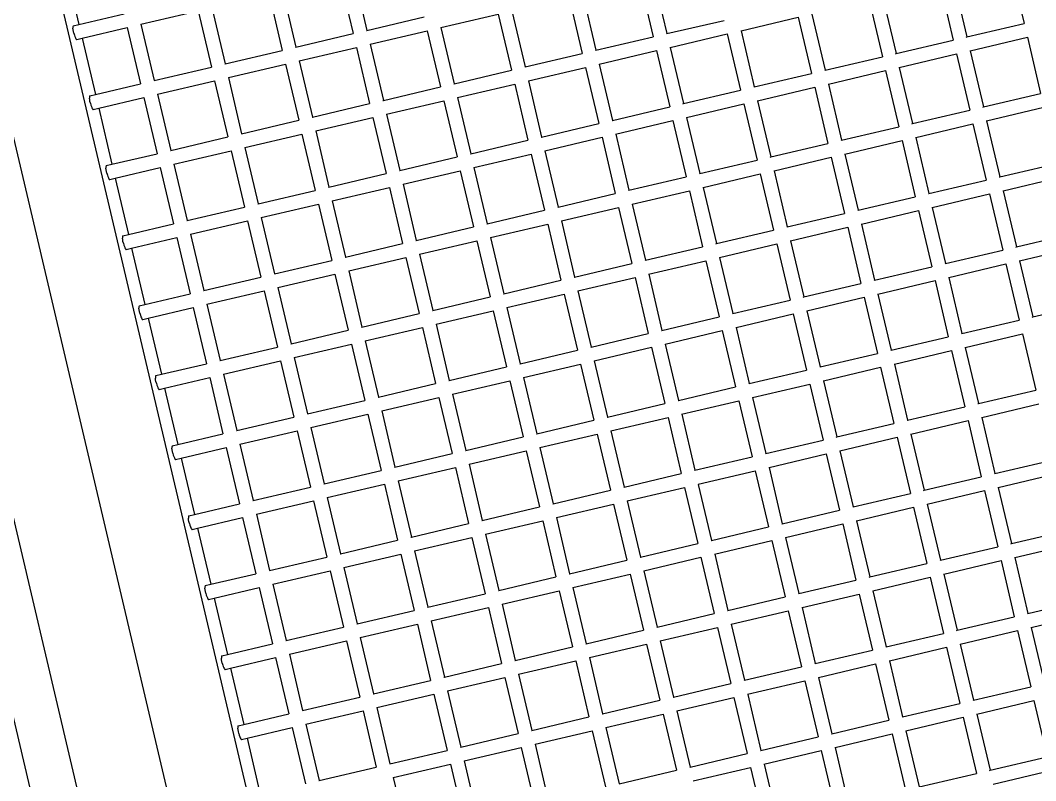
# Model space of a CAD drawing. Header units: inches. Extents: x -1841 to -80, y -100 to 1021.
# Drawn here: x -578.426 to -577.798, y 559.019 to 559.49 of the extents above; entities that cross this region are included whole.
import ezdxf

# ---------------------------------------------------------------- set-up
doc = ezdxf.new("R2010")
doc.units = ezdxf.units.IN
doc.header["$MEASUREMENT"] = 0
doc.layers.add('Edges', color=7, linetype='Continuous')

# ---------------------------------------------------------------- blocks, each defined once
blk = doc.blocks.new('infrared patio heater fr')
at = {"layer": 'Edges'}
for p, q in [((-16.634, 4.079), (-15.82, 4.079)), ((-15.82, 3.251), (-15.82, 4.079)), ((-15.621, 4.079), (-14.807, 4.079)), ((-15.62, 3.251), (-15.621, 4.079)), ((-14.807, 3.251), (-14.807, 4.079)), ((-14.606, 3.251), (-14.607, 4.079)), ((-13.794, 3.251), (-13.794, 4.079)), ((-13.593, 3.251), (-13.594, 4.079)), ((-12.78, 3.251), (-12.78, 4.079)), ((-12.58, 3.251), (-12.581, 4.079)), ((-11.767, 3.251), (-11.767, 4.079)), ((-16.633, 3.251), (-15.82, 3.251)), ((-15.82, 3.242), (-15.82, 3.251)), ((-15.621, 3.245), (-15.62, 3.251)), ((-15.62, 3.251), (-14.807, 3.251)), ((-14.807, 3.242), (-14.807, 3.251)), ((-14.607, 3.245), (-14.606, 3.251)), ((-14.606, 3.251), (-13.794, 3.251)), ((-13.794, 3.242), (-13.794, 3.251)), ((-13.594, 3.245), (-13.593, 3.251)), ((-13.593, 3.251), (-12.78, 3.251)), ((-12.78, 3.242), (-12.78, 3.251)), ((-12.581, 3.245), (-12.58, 3.251)), ((-12.58, 3.251), (-11.767, 3.251)), ((-11.767, 3.242), (-11.767, 3.251)), ((-16.634, 3.053), (-15.82, 3.053)), ((-15.82, 2.225), (-15.82, 3.053)), ((-15.621, 3.053), (-14.805, 3.053)), ((-15.62, 2.225), (-15.621, 3.053)), ((-14.807, 2.225), (-14.805, 3.053)), ((-14.607, 3.053), (-13.794, 3.053)), ((-14.606, 2.225), (-14.607, 3.053)), ((-13.794, 2.225), (-13.794, 3.053)), ((-13.594, 3.053), (-12.78, 3.053)), ((-13.593, 2.225), (-13.594, 3.053)), ((-12.78, 2.225), (-12.78, 3.053)), ((-12.581, 3.053), (-11.767, 3.053)), ((-12.58, 2.225), (-12.581, 3.053)), ((-11.767, 2.225), (-11.767, 3.053)), ((-11.567, 3.053), (-10.752, 3.053)), ((-11.566, 2.225), (-11.567, 3.053)), ((-10.754, 2.225), (-10.752, 3.053)), ((-10.553, 2.225), (-10.554, 3.053)), ((-9.74, 2.225), (-9.74, 3.053)), ((-9.54, 2.225), (-9.541, 3.053)), ((-8.727, 2.225), (-8.727, 3.053)), ((-8.526, 2.225), (-8.527, 3.053)), ((-7.714, 2.225), (-7.714, 3.053)), ((-7.513, 2.225), (-7.514, 3.053)), ((-16.633, 2.225), (-15.82, 2.225)), ((-15.82, 2.218), (-15.82, 2.225)), ((-15.621, 2.221), (-15.62, 2.225)), ((-15.62, 2.225), (-14.807, 2.225)), ((-14.807, 2.217), (-14.807, 2.225)), ((-14.607, 2.221), (-14.606, 2.225)), ((-14.606, 2.225), (-13.794, 2.225)), ((-13.794, 2.218), (-13.794, 2.225)), ((-13.594, 2.221), (-13.593, 2.225)), ((-13.593, 2.225), (-12.78, 2.225)), ((-12.78, 2.218), (-12.78, 2.225)), ((-12.581, 2.221), (-12.58, 2.225)), ((-12.58, 2.225), (-11.767, 2.225)), ((-11.767, 2.218), (-11.767, 2.225)), ((-11.567, 2.221), (-11.566, 2.225)), ((-11.566, 2.225), (-10.754, 2.225)), ((-10.754, 2.217), (-10.754, 2.225)), ((-10.554, 2.221), (-10.553, 2.225)), ((-10.553, 2.225), (-9.74, 2.225)), ((-9.74, 2.217), (-9.74, 2.225)), ((-9.541, 2.221), (-9.54, 2.225)), ((-9.54, 2.225), (-8.727, 2.225)), ((-8.727, 2.217), (-8.727, 2.225)), ((-8.527, 2.221), (-8.526, 2.225)), ((-8.526, 2.225), (-7.714, 2.225)), ((-7.714, 2.217), (-7.714, 2.225)), ((-7.514, 2.221), (-7.513, 2.225)), ((-7.513, 2.225), (-6.7, 2.225)), ((-16.634, 2.027), (-15.818, 2.027)), ((-15.82, 1.199), (-15.818, 2.027)), ((-15.621, 2.027), (-14.807, 2.027)), ((-15.62, 1.199), (-15.621, 2.027)), ((-14.807, 1.199), (-14.807, 2.027)), ((-14.607, 2.027), (-13.794, 2.027)), ((-14.606, 1.199), (-14.607, 2.027)), ((-13.794, 1.199), (-13.794, 2.027)), ((-13.594, 2.027), (-12.78, 2.027)), ((-13.593, 1.199), (-13.594, 2.027)), ((-12.78, 1.199), (-12.78, 2.027)), ((-12.581, 2.027), (-11.767, 2.027)), ((-12.58, 1.199), (-12.581, 2.027)), ((-11.767, 1.199), (-11.767, 2.027)), ((-11.567, 2.027), (-10.752, 2.027)), ((-11.566, 1.199), (-11.567, 2.027)), ((-10.754, 1.199), (-10.752, 2.027)), ((-10.554, 2.027), (-9.74, 2.027)), ((-10.553, 1.199), (-10.554, 2.027)), ((-9.74, 1.199), (-9.74, 2.027)), ((-9.541, 2.027), (-8.727, 2.027)), ((-9.54, 1.199), (-9.541, 2.027)), ((-8.727, 1.199), (-8.727, 2.027)), ((-8.527, 2.027), (-7.714, 2.027)), ((-8.526, 1.199), (-8.527, 2.027)), ((-7.714, 1.199), (-7.714, 2.027)), ((-7.514, 2.027), (-6.7, 2.027)), ((-7.513, 1.199), (-7.514, 2.027)), ((-6.7, 1.199), (-6.7, 2.027)), ((-6.501, 2.027), (-5.687, 2.027)), ((-6.5, 1.199), (-6.501, 2.027)), ((-5.687, 1.199), (-5.687, 2.027)), ((-5.486, 1.199), (-5.487, 2.027)), ((-16.633, 1.199), (-15.82, 1.199)), ((-15.82, 1.193), (-15.82, 1.199)), ((-15.621, 1.196), (-15.62, 1.199)), ((-15.62, 1.199), (-14.807, 1.199)), ((-14.807, 1.193), (-14.807, 1.199)), ((-14.607, 1.196), (-14.606, 1.199)), ((-14.606, 1.199), (-13.794, 1.199)), ((-13.794, 1.193), (-13.794, 1.199)), ((-13.594, 1.196), (-13.593, 1.199)), ((-13.593, 1.199), (-12.78, 1.199)), ((-12.78, 1.193), (-12.78, 1.199)), ((-12.581, 1.196), (-12.58, 1.199)), ((-12.58, 1.199), (-11.767, 1.199)), ((-11.767, 1.193), (-11.767, 1.199)), ((-11.567, 1.196), (-11.566, 1.199)), ((-11.566, 1.199), (-10.754, 1.199)), ((-10.754, 1.193), (-10.754, 1.199)), ((-10.554, 1.196), (-10.553, 1.199)), ((-10.553, 1.199), (-9.74, 1.199)), ((-9.74, 1.193), (-9.74, 1.199)), ((-9.541, 1.196), (-9.54, 1.199)), ((-9.54, 1.199), (-8.727, 1.199)), ((-8.727, 1.193), (-8.727, 1.199)), ((-8.527, 1.196), (-8.526, 1.199)), ((-8.526, 1.199), (-7.714, 1.199)), ((-7.714, 1.193), (-7.714, 1.199)), ((-7.514, 1.196), (-7.513, 1.199)), ((-7.513, 1.199), (-6.7, 1.199)), ((-6.7, 1.193), (-6.7, 1.199)), ((-6.501, 1.196), (-6.5, 1.199)), ((-6.5, 1.199), (-5.687, 1.199)), ((-5.687, 1.193), (-5.687, 1.199)), ((-16.634, 1.001), (-15.818, 1.001)), ((-16.633, 0.173), (-16.634, 1.001)), ((-15.82, 0.173), (-15.818, 1.001)), ((-15.621, 1.001), (-14.805, 1.001)), ((-15.62, 0.173), (-15.621, 1.001)), ((-14.807, 0.173), (-14.805, 1.001)), ((-14.607, 1.001), (-13.794, 1.001)), ((-14.606, 0.173), (-14.607, 1.001)), ((-13.794, 0.173), (-13.794, 1.001)), ((-13.594, 1.001), (-12.78, 1.001)), ((-13.593, 0.173), (-13.594, 1.001)), ((-12.78, 0.173), (-12.78, 1.001)), ((-12.581, 1.001), (-11.767, 1.001)), ((-12.58, 0.173), (-12.581, 1.001)), ((-11.767, 0.173), (-11.767, 1.001)), ((-11.567, 1.001), (-10.754, 1.001)), ((-11.566, 0.173), (-11.567, 1.001)), ((-10.754, 0.173), (-10.754, 1.001)), ((-10.554, 1.001), (-9.74, 1.001)), ((-10.553, 0.173), (-10.554, 1.001)), ((-9.74, 0.173), (-9.74, 1.001)), ((-9.541, 1.001), (-8.727, 1.001)), ((-9.54, 0.173), (-9.541, 1.001)), ((-8.727, 0.173), (-8.727, 1.001)), ((-8.527, 1.001), (-7.714, 1.001)), ((-8.526, 0.173), (-8.527, 1.001)), ((-7.714, 0.173), (-7.714, 1.001)), ((-7.514, 1.001), (-6.7, 1.001)), ((-7.513, 0.173), (-7.514, 1.001)), ((-6.7, 0.173), (-6.7, 1.001)), ((-6.501, 1.001), (-5.687, 1.001)), ((-6.5, 0.173), (-6.501, 1.001)), ((-5.687, 0.173), (-5.687, 1.001)), ((-16.634, 0.17), (-16.633, 0.173)), ((-16.633, 0.173), (-15.82, 0.173)), ((-15.82, 0.167), (-15.82, 0.173)), ((-15.621, 0.17), (-15.62, 0.173)), ((-15.62, 0.173), (-14.807, 0.173)), ((-14.807, 0.167), (-14.807, 0.173)), ((-14.607, 0.17), (-14.606, 0.173)), ((-14.606, 0.173), (-13.794, 0.173)), ((-13.794, 0.167), (-13.794, 0.173)), ((-13.594, 0.17), (-13.593, 0.173)), ((-13.593, 0.173), (-12.78, 0.173)), ((-12.78, 0.167), (-12.78, 0.173)), ((-12.581, 0.17), (-12.58, 0.173)), ((-12.58, 0.173), (-11.767, 0.173)), ((-11.767, 0.167), (-11.767, 0.173)), ((-11.567, 0.17), (-11.566, 0.173)), ((-11.566, 0.173), (-10.754, 0.173)), ((-10.754, 0.167), (-10.754, 0.173)), ((-10.554, 0.17), (-10.553, 0.173)), ((-10.553, 0.173), (-9.74, 0.173)), ((-9.74, 0.167), (-9.74, 0.173)), ((-9.541, 0.17), (-9.54, 0.173)), ((-9.54, 0.173), (-8.727, 0.173)), ((-8.727, 0.167), (-8.727, 0.173)), ((-8.527, 0.17), (-8.526, 0.173)), ((-8.526, 0.173), (-7.714, 0.173)), ((-7.714, 0.167), (-7.714, 0.173)), ((-7.514, 0.17), (-7.513, 0.173)), ((-7.513, 0.173), (-6.7, 0.173)), ((-6.7, 0.167), (-6.7, 0.173)), ((-6.501, 0.17), (-6.5, 0.173)), ((-6.5, 0.173), (-5.687, 0.173)), ((-16.834, -0.853), (-16.831, -0.025)), ((-16.634, -0.026), (-15.82, -0.025)), ((-16.632, -0.853), (-16.634, -0.026)), ((-15.82, -0.853), (-15.82, -0.025)), ((-15.621, -0.026), (-14.807, -0.025)), ((-15.619, -0.853), (-15.621, -0.026)), ((-14.807, -0.853), (-14.807, -0.025)), ((-14.607, -0.026), (-13.794, -0.025)), ((-14.606, -0.853), (-14.607, -0.026)), ((-13.794, -0.853), (-13.794, -0.025)), ((-13.594, -0.026), (-12.78, -0.025)), ((-13.592, -0.853), (-13.594, -0.026)), ((-12.78, -0.853), (-12.78, -0.025)), ((-12.581, -0.026), (-11.767, -0.025)), ((-12.579, -0.853), (-12.581, -0.026)), ((-11.767, -0.853), (-11.767, -0.025)), ((-11.567, -0.026), (-10.754, -0.025)), ((-11.566, -0.853), (-11.567, -0.026)), ((-10.754, -0.853), (-10.754, -0.025)), ((-10.554, -0.026), (-9.74, -0.025)), ((-10.552, -0.853), (-10.554, -0.026)), ((-9.74, -0.853), (-9.74, -0.025)), ((-9.541, -0.026), (-8.727, -0.025)), ((-9.539, -0.853), (-9.541, -0.026)), ((-8.727, -0.853), (-8.727, -0.025)), ((-8.527, -0.026), (-7.714, -0.025)), ((-8.526, -0.853), (-8.527, -0.026)), ((-7.714, -0.853), (-7.714, -0.025)), ((-7.514, -0.026), (-6.7, -0.025)), ((-7.512, -0.853), (-7.514, -0.026)), ((-6.7, -0.853), (-6.7, -0.025)), ((-6.501, -0.026), (-5.687, -0.025)), ((-6.499, -0.853), (-6.501, -0.026)), ((-17.646, -0.853), (-16.834, -0.853)), ((-16.834, -0.859), (-16.834, -0.853)), ((-16.634, -0.855), (-16.632, -0.853)), ((-16.632, -0.853), (-15.82, -0.853)), ((-15.82, -0.859), (-15.82, -0.853)), ((-15.621, -0.855), (-15.619, -0.853)), ((-15.619, -0.853), (-14.807, -0.853)), ((-14.807, -0.859), (-14.807, -0.853)), ((-14.607, -0.855), (-14.606, -0.853)), ((-14.606, -0.853), (-13.794, -0.853)), ((-13.794, -0.859), (-13.794, -0.853)), ((-13.594, -0.855), (-13.592, -0.853)), ((-13.592, -0.853), (-12.78, -0.853)), ((-12.78, -0.859), (-12.78, -0.853)), ((-12.581, -0.855), (-12.579, -0.853)), ((-12.579, -0.853), (-11.767, -0.853)), ((-11.767, -0.859), (-11.767, -0.853)), ((-11.567, -0.855), (-11.566, -0.853)), ((-11.566, -0.853), (-10.754, -0.853)), ((-10.754, -0.859), (-10.754, -0.853)), ((-10.554, -0.855), (-10.552, -0.853)), ((-10.552, -0.853), (-9.74, -0.853)), ((-9.74, -0.859), (-9.74, -0.853)), ((-9.541, -0.855), (-9.539, -0.853)), ((-9.539, -0.853), (-8.727, -0.853)), ((-8.727, -0.859), (-8.727, -0.853)), ((-8.527, -0.855), (-8.526, -0.853)), ((-8.526, -0.853), (-7.714, -0.853)), ((-7.714, -0.859), (-7.714, -0.853)), ((-7.514, -0.855), (-7.512, -0.853)), ((-7.512, -0.853), (-6.7, -0.853)), ((-6.7, -0.859), (-6.7, -0.853)), ((-6.501, -0.855), (-6.499, -0.853)), ((-6.499, -0.853), (-5.687, -0.853)), ((-17.647, -1.052), (-16.834, -1.051)), ((-16.834, -1.879), (-16.834, -1.051)), ((-16.634, -1.052), (-15.82, -1.051)), ((-16.634, -1.881), (-16.634, -1.052)), ((-15.82, -1.879), (-15.82, -1.051)), ((-15.621, -1.052), (-14.807, -1.051)), ((-15.621, -1.881), (-15.621, -1.052)), ((-14.807, -1.879), (-14.807, -1.051)), ((-14.607, -1.052), (-13.794, -1.051)), ((-14.607, -1.881), (-14.607, -1.052)), ((-13.794, -1.879), (-13.794, -1.051)), ((-13.594, -1.052), (-12.78, -1.051)), ((-13.594, -1.881), (-13.594, -1.052)), ((-12.78, -1.879), (-12.78, -1.051)), ((-12.581, -1.052), (-11.767, -1.051)), ((-12.581, -1.881), (-12.581, -1.052)), ((-11.767, -1.879), (-11.767, -1.051)), ((-11.567, -1.052), (-10.754, -1.051)), ((-11.567, -1.881), (-11.567, -1.052)), ((-10.754, -1.879), (-10.754, -1.051)), ((-10.554, -1.052), (-9.74, -1.051)), ((-10.554, -1.881), (-10.554, -1.052)), ((-9.74, -1.879), (-9.74, -1.051)), ((-9.541, -1.052), (-8.727, -1.051)), ((-9.541, -1.881), (-9.541, -1.052)), ((-8.727, -1.879), (-8.727, -1.051)), ((-8.527, -1.052), (-7.714, -1.051)), ((-8.527, -1.881), (-8.527, -1.052)), ((-7.714, -1.879), (-7.714, -1.051)), ((-7.514, -1.052), (-6.7, -1.051)), ((-7.514, -1.881), (-7.514, -1.052)), ((-6.7, -1.879), (-6.7, -1.051)), ((-6.501, -1.052), (-5.687, -1.051)), ((-6.501, -1.881), (-6.501, -1.052)), ((-17.645, -1.879), (-16.834, -1.879)), ((-16.834, -1.884), (-16.834, -1.879)), ((-16.631, -1.879), (-15.82, -1.879)), ((-15.82, -1.884), (-15.82, -1.879)), ((-15.618, -1.879), (-14.807, -1.879)), ((-14.807, -1.884), (-14.807, -1.879)), ((-14.605, -1.879), (-13.794, -1.879)), ((-13.794, -1.884), (-13.794, -1.879)), ((-13.591, -1.879), (-12.78, -1.879)), ((-12.78, -1.884), (-12.78, -1.879)), ((-12.578, -1.879), (-11.767, -1.879)), ((-11.767, -1.884), (-11.767, -1.879)), ((-11.565, -1.879), (-10.754, -1.879)), ((-10.754, -1.884), (-10.754, -1.879)), ((-10.551, -1.879), (-9.74, -1.879)), ((-9.74, -1.884), (-9.74, -1.879)), ((-9.538, -1.879), (-8.727, -1.879)), ((-8.727, -1.884), (-8.727, -1.879)), ((-8.525, -1.879), (-7.714, -1.879)), ((-7.714, -1.884), (-7.714, -1.879)), ((-7.511, -1.879), (-6.7, -1.879)), ((-6.7, -1.884), (-6.7, -1.879)), ((-6.498, -1.879), (-5.687, -1.879)), ((-17.647, -2.077), (-16.834, -2.077)), ((-16.834, -2.905), (-16.834, -2.077)), ((-16.634, -2.905), (-16.634, -2.077)), ((-16.634, -2.077), (-15.82, -2.077)), ((-15.82, -2.905), (-15.82, -2.077)), ((-15.621, -2.905), (-15.621, -2.077)), ((-15.621, -2.077), (-14.807, -2.077)), ((-14.807, -2.905), (-14.807, -2.077)), ((-14.607, -2.905), (-14.607, -2.077)), ((-14.607, -2.077), (-13.794, -2.077)), ((-13.794, -2.905), (-13.794, -2.077)), ((-13.594, -2.905), (-13.594, -2.077)), ((-13.594, -2.077), (-12.78, -2.077)), ((-12.78, -2.905), (-12.78, -2.077)), ((-12.581, -2.905), (-12.581, -2.077)), ((-12.581, -2.077), (-11.767, -2.077)), ((-11.767, -2.905), (-11.767, -2.077)), ((-11.567, -2.905), (-11.567, -2.077)), ((-11.567, -2.077), (-10.754, -2.077)), ((-10.754, -2.905), (-10.754, -2.077)), ((-10.554, -2.905), (-10.554, -2.077)), ((-10.554, -2.077), (-9.74, -2.077)), ((-9.74, -2.905), (-9.74, -2.077)), ((-9.541, -2.905), (-9.541, -2.077)), ((-9.541, -2.077), (-8.727, -2.077)), ((-8.727, -2.905), (-8.727, -2.077)), ((-8.527, -2.905), (-8.527, -2.077)), ((-8.527, -2.077), (-7.714, -2.077)), ((-7.714, -2.905), (-7.714, -2.077)), ((-7.514, -2.905), (-7.514, -2.077)), ((-7.514, -2.077), (-6.7, -2.077)), ((-6.7, -2.905), (-6.7, -2.077)), ((-6.501, -2.905), (-6.501, -2.077)), ((-6.501, -2.077), (-5.687, -2.077)), ((-17.647, -2.905), (-16.834, -2.905)), ((-16.834, -2.909), (-16.834, -2.905)), ((-16.634, -2.905), (-15.82, -2.905)), ((-15.82, -2.909), (-15.82, -2.905)), ((-15.621, -2.905), (-14.807, -2.905)), ((-14.807, -2.909), (-14.807, -2.905)), ((-14.607, -2.905), (-13.794, -2.905)), ((-13.794, -2.909), (-13.794, -2.905)), ((-13.594, -2.905), (-12.78, -2.905)), ((-12.78, -2.909), (-12.78, -2.905)), ((-12.581, -2.905), (-11.767, -2.905)), ((-11.767, -2.909), (-11.767, -2.905)), ((-11.567, -2.905), (-10.754, -2.905)), ((-10.754, -2.909), (-10.754, -2.905)), ((-10.554, -2.905), (-9.74, -2.905)), ((-9.74, -2.909), (-9.74, -2.905)), ((-9.541, -2.905), (-8.727, -2.905)), ((-8.727, -2.909), (-8.727, -2.905)), ((-8.527, -2.905), (-7.714, -2.905)), ((-7.714, -2.909), (-7.714, -2.905)), ((-7.514, -2.905), (-6.7, -2.905)), ((-6.7, -2.909), (-6.7, -2.905)), ((-17.647, -3.931), (-17.647, -3.103)), ((-17.647, -3.103), (-16.834, -3.103)), ((-16.834, -3.931), (-16.834, -3.103)), ((-16.634, -3.931), (-16.634, -3.103)), ((-16.634, -3.103), (-15.82, -3.103)), ((-15.82, -3.931), (-15.82, -3.103)), ((-15.621, -3.931), (-15.621, -3.103)), ((-15.621, -3.103), (-14.807, -3.103)), ((-14.807, -3.931), (-14.807, -3.103)), ((-14.607, -3.931), (-14.607, -3.103)), ((-14.607, -3.103), (-13.794, -3.103)), ((-13.794, -3.931), (-13.794, -3.103)), ((-13.594, -3.931), (-13.594, -3.103)), ((-13.594, -3.103), (-12.78, -3.103)), ((-12.78, -3.931), (-12.78, -3.103)), ((-12.581, -3.931), (-12.581, -3.103)), ((-12.581, -3.103), (-11.767, -3.103)), ((-11.767, -3.931), (-11.767, -3.103)), ((-11.567, -3.931), (-11.567, -3.103)), ((-11.567, -3.103), (-10.754, -3.103)), ((-10.754, -3.931), (-10.754, -3.103)), ((-10.554, -3.931), (-10.554, -3.103)), ((-10.554, -3.103), (-9.74, -3.103)), ((-9.74, -3.931), (-9.74, -3.103)), ((-9.541, -3.931), (-9.541, -3.103)), ((-9.541, -3.103), (-8.727, -3.103)), ((-8.727, -3.931), (-8.727, -3.103)), ((-8.527, -3.931), (-8.527, -3.103)), ((-8.527, -3.103), (-7.714, -3.103)), ((-7.714, -3.931), (-7.714, -3.103)), ((-7.514, -3.931), (-7.514, -3.103)), ((-7.514, -3.103), (-6.7, -3.103)), ((-6.7, -3.931), (-6.7, -3.103)), ((-17.647, -3.931), (-16.834, -3.931)), ((-16.834, -3.936), (-16.834, -3.931)), ((-16.634, -3.931), (-15.82, -3.931)), ((-15.82, -3.936), (-15.82, -3.931)), ((-15.621, -3.931), (-14.807, -3.931)), ((-14.807, -3.936), (-14.807, -3.931)), ((-14.607, -3.931), (-13.794, -3.931)), ((-13.794, -3.936), (-13.794, -3.931)), ((-13.594, -3.931), (-12.78, -3.931)), ((-12.78, -3.936), (-12.78, -3.931)), ((-12.581, -3.931), (-11.767, -3.931)), ((-11.767, -3.936), (-11.767, -3.931)), ((-11.567, -3.931), (-10.754, -3.931)), ((-10.754, -3.936), (-10.754, -3.931)), ((-10.554, -3.931), (-9.74, -3.931)), ((-9.74, -3.936), (-9.74, -3.931)), ((-9.541, -3.931), (-8.727, -3.931)), ((-8.727, -3.936), (-8.727, -3.931)), ((-8.527, -3.931), (-7.714, -3.931)), ((-7.714, -3.936), (-7.714, -3.931)), ((-7.514, -3.931), (-6.7, -3.931)), ((-17.847, -4.957), (-17.847, -4.129)), ((-17.647, -4.957), (-17.647, -4.129)), ((-17.647, -4.129), (-16.834, -4.129)), ((-16.834, -4.957), (-16.834, -4.129)), ((-16.634, -4.957), (-16.634, -4.129)), ((-16.634, -4.129), (-15.82, -4.129)), ((-15.82, -4.957), (-15.82, -4.129)), ((-15.621, -4.957), (-15.621, -4.129)), ((-15.621, -4.129), (-14.807, -4.129)), ((-14.807, -4.957), (-14.807, -4.129)), ((-14.607, -4.957), (-14.607, -4.129)), ((-14.607, -4.129), (-13.794, -4.129)), ((-13.794, -4.957), (-13.794, -4.129)), ((-13.594, -4.957), (-13.594, -4.129)), ((-13.594, -4.129), (-12.78, -4.129)), ((-12.78, -4.957), (-12.78, -4.129)), ((-12.581, -4.957), (-12.581, -4.129)), ((-12.581, -4.129), (-11.767, -4.129)), ((-11.767, -4.957), (-11.767, -4.129)), ((-11.567, -4.957), (-11.567, -4.129)), ((-11.567, -4.129), (-10.754, -4.129)), ((-10.754, -4.957), (-10.754, -4.129)), ((-10.554, -4.957), (-10.554, -4.129)), ((-10.554, -4.129), (-9.74, -4.129)), ((-9.74, -4.957), (-9.74, -4.129)), ((-9.541, -4.957), (-9.541, -4.129)), ((-9.541, -4.129), (-8.727, -4.129)), ((-8.727, -4.957), (-8.727, -4.129)), ((-8.527, -4.957), (-8.527, -4.129)), ((-8.527, -4.129), (-7.714, -4.129)), ((-7.714, -4.957), (-7.714, -4.129)), ((-7.514, -4.957), (-7.514, -4.129)), ((-7.514, -4.129), (-6.7, -4.129)), ((-18.661, -4.957), (-17.847, -4.957)), ((-17.847, -4.963), (-17.847, -4.957)), ((-17.647, -4.957), (-16.834, -4.957)), ((-16.834, -4.963), (-16.834, -4.957)), ((-16.634, -4.957), (-15.82, -4.957)), ((-15.82, -4.963), (-15.82, -4.957)), ((-15.621, -4.957), (-14.807, -4.957)), ((-14.807, -4.963), (-14.807, -4.957)), ((-14.607, -4.957), (-13.794, -4.957)), ((-13.794, -4.963), (-13.794, -4.957)), ((-13.594, -4.957), (-12.78, -4.957)), ((-12.78, -4.963), (-12.78, -4.957)), ((-12.581, -4.957), (-11.767, -4.957)), ((-11.767, -4.963), (-11.767, -4.957)), ((-11.567, -4.957), (-10.754, -4.957)), ((-10.754, -4.963), (-10.754, -4.957)), ((-10.554, -4.957), (-9.74, -4.957)), ((-9.74, -4.963), (-9.74, -4.957)), ((-9.541, -4.957), (-8.727, -4.957)), ((-8.727, -4.963), (-8.727, -4.957)), ((-8.527, -4.957), (-7.714, -4.957)), ((-7.714, -4.963), (-7.714, -4.957)), ((-7.514, -4.957), (-6.7, -4.957)), ((-18.661, -5.155), (-17.847, -5.155)), ((-17.847, -5.983), (-17.847, -5.155)), ((-17.647, -5.983), (-17.647, -5.155)), ((-17.647, -5.155), (-16.834, -5.155)), ((-16.834, -5.983), (-16.834, -5.155)), ((-16.634, -5.983), (-16.634, -5.155)), ((-16.634, -5.155), (-15.82, -5.155)), ((-15.82, -5.983), (-15.82, -5.155)), ((-15.621, -5.983), (-15.621, -5.155)), ((-15.621, -5.155), (-14.807, -5.155)), ((-14.807, -5.983), (-14.807, -5.155)), ((-14.607, -5.983), (-14.607, -5.155)), ((-14.607, -5.155), (-13.794, -5.155)), ((-13.794, -5.983), (-13.794, -5.155)), ((-13.594, -5.983), (-13.594, -5.155)), ((-13.594, -5.155), (-12.78, -5.155)), ((-12.78, -5.983), (-12.78, -5.155)), ((-12.581, -5.983), (-12.581, -5.155)), ((-12.581, -5.155), (-11.767, -5.155)), ((-11.767, -5.983), (-11.767, -5.155)), ((-11.567, -5.983), (-11.567, -5.155)), ((-11.567, -5.155), (-10.754, -5.155)), ((-10.754, -5.983), (-10.754, -5.155)), ((-10.554, -5.983), (-10.554, -5.155)), ((-10.554, -5.155), (-9.74, -5.155)), ((-9.74, -5.983), (-9.74, -5.155)), ((-9.541, -5.983), (-9.541, -5.155)), ((-9.541, -5.155), (-8.727, -5.155)), ((-8.727, -5.983), (-8.727, -5.155)), ((-8.527, -5.983), (-8.527, -5.155)), ((-8.527, -5.155), (-7.714, -5.155)), ((-7.714, -5.983), (-7.714, -5.155)), ((-7.514, -5.983), (-7.514, -5.155)), ((-7.514, -5.155), (-6.7, -5.155)), ((-18.661, -5.983), (-17.847, -5.983)), ((-17.847, -5.989), (-17.847, -5.983)), ((-17.647, -5.983), (-16.834, -5.983)), ((-16.834, -5.989), (-16.834, -5.983)), ((-16.634, -5.983), (-15.82, -5.983)), ((-15.82, -5.989), (-15.82, -5.983)), ((-15.621, -5.983), (-14.807, -5.983)), ((-14.807, -5.989), (-14.807, -5.983)), ((-14.607, -5.983), (-13.794, -5.983)), ((-13.794, -5.989), (-13.794, -5.983)), ((-13.594, -5.983), (-12.78, -5.983)), ((-12.78, -5.989), (-12.78, -5.983)), ((-12.581, -5.983), (-11.767, -5.983)), ((-11.767, -5.989), (-11.767, -5.983)), ((-11.567, -5.983), (-10.754, -5.983)), ((-10.754, -5.989), (-10.754, -5.983)), ((-10.554, -5.983), (-9.74, -5.983)), ((-9.74, -5.989), (-9.74, -5.983)), ((-9.541, -5.983), (-8.727, -5.983)), ((-8.727, -5.989), (-8.727, -5.983)), ((-8.527, -5.983), (-7.714, -5.983)), ((-7.714, -5.989), (-7.714, -5.983)), ((-7.514, -5.983), (-6.7, -5.983)), ((-18.661, -6.182), (-17.847, -6.182)), ((-17.847, -7.009), (-17.847, -6.182)), ((-17.647, -7.009), (-17.647, -6.182)), ((-17.647, -6.182), (-16.834, -6.182)), ((-16.834, -7.009), (-16.834, -6.182)), ((-16.634, -7.009), (-16.634, -6.182)), ((-16.634, -6.182), (-15.82, -6.182)), ((-15.82, -7.009), (-15.82, -6.182)), ((-15.621, -7.009), (-15.621, -6.182)), ((-15.621, -6.182), (-14.807, -6.182)), ((-14.807, -7.009), (-14.807, -6.182)), ((-14.607, -7.009), (-14.607, -6.182)), ((-14.607, -6.182), (-13.794, -6.182)), ((-13.794, -7.009), (-13.794, -6.182)), ((-13.594, -7.009), (-13.594, -6.182)), ((-13.594, -6.182), (-12.78, -6.182)), ((-12.78, -7.009), (-12.78, -6.182)), ((-12.581, -7.009), (-12.581, -6.182)), ((-12.581, -6.182), (-11.767, -6.182)), ((-11.767, -7.009), (-11.767, -6.182)), ((-11.567, -7.009), (-11.567, -6.182)), ((-11.567, -6.182), (-10.754, -6.182)), ((-10.754, -7.009), (-10.754, -6.182)), ((-10.554, -7.009), (-10.554, -6.182)), ((-10.554, -6.182), (-9.74, -6.182)), ((-9.74, -7.009), (-9.74, -6.182)), ((-9.541, -7.009), (-9.541, -6.182)), ((-9.541, -6.182), (-8.727, -6.182)), ((-8.727, -7.009), (-8.727, -6.182)), ((-8.527, -7.009), (-8.527, -6.182)), ((-8.527, -6.182), (-7.714, -6.182)), ((-7.714, -7.009), (-7.714, -6.182)), ((-7.514, -7.009), (-7.514, -6.182)), ((-7.514, -6.182), (-6.7, -6.182)), ((-18.661, -7.009), (-17.847, -7.009)), ((-17.847, -7.012), (-17.847, -7.009)), ((-17.647, -7.009), (-16.834, -7.009)), ((-16.834, -7.012), (-16.834, -7.009)), ((-16.634, -7.009), (-15.82, -7.009)), ((-15.82, -7.012), (-15.82, -7.009)), ((-15.621, -7.009), (-14.807, -7.009)), ((-14.807, -7.012), (-14.807, -7.009)), ((-14.607, -7.009), (-13.794, -7.009)), ((-13.794, -7.012), (-13.794, -7.009)), ((-13.594, -7.009), (-12.78, -7.009)), ((-12.78, -7.012), (-12.78, -7.009)), ((-12.581, -7.009), (-11.767, -7.009)), ((-11.767, -7.012), (-11.767, -7.009)), ((-11.567, -7.009), (-10.754, -7.009)), ((-10.754, -7.012), (-10.754, -7.009)), ((-10.554, -7.009), (-9.74, -7.009)), ((-9.74, -7.012), (-9.74, -7.009)), ((-9.541, -7.009), (-8.727, -7.009)), ((-8.727, -7.012), (-8.727, -7.009)), ((-8.527, -7.009), (-7.714, -7.009)), ((-7.714, -7.012), (-7.714, -7.009)), ((-7.514, -7.009), (-6.7, -7.009)), ((-18.661, -7.208), (-17.847, -7.207)), ((-18.661, -8.035), (-18.661, -7.208)), ((-17.847, -8.035), (-17.847, -7.207)), ((-17.647, -7.208), (-16.834, -7.207)), ((-17.647, -8.035), (-17.647, -7.208)), ((-16.834, -8.035), (-16.834, -7.207)), ((-16.634, -7.208), (-15.82, -7.207)), ((-16.634, -8.035), (-16.634, -7.208)), ((-15.82, -8.035), (-15.82, -7.207)), ((-15.621, -7.208), (-14.807, -7.207)), ((-15.621, -8.035), (-15.621, -7.208)), ((-14.807, -8.035), (-14.807, -7.207)), ((-14.607, -7.208), (-13.794, -7.207)), ((-14.607, -8.035), (-14.607, -7.208)), ((-13.794, -8.035), (-13.794, -7.207)), ((-13.594, -7.208), (-12.78, -7.207)), ((-13.594, -8.035), (-13.594, -7.208)), ((-12.78, -8.035), (-12.78, -7.207)), ((-12.581, -7.208), (-11.767, -7.207)), ((-12.581, -8.035), (-12.581, -7.208)), ((-11.767, -8.035), (-11.767, -7.207)), ((-11.567, -7.208), (-10.754, -7.207)), ((-11.567, -8.035), (-11.567, -7.208)), ((-10.754, -8.035), (-10.754, -7.207)), ((-10.554, -7.208), (-9.74, -7.207)), ((-10.554, -8.035), (-10.554, -7.208)), ((-9.74, -8.035), (-9.74, -7.207)), ((-9.541, -7.208), (-8.727, -7.207)), ((-9.541, -8.035), (-9.541, -7.208)), ((-8.727, -8.035), (-8.727, -7.207)), ((-8.527, -7.208), (-7.714, -7.207)), ((-8.527, -8.035), (-8.527, -7.208)), ((-7.714, -8.035), (-7.714, -7.207)), ((-18.661, -8.035), (-17.847, -8.035)), ((-17.847, -8.038), (-17.847, -8.035)), ((-17.647, -8.035), (-16.834, -8.035)), ((-16.834, -8.038), (-16.834, -8.035)), ((-16.634, -8.035), (-15.82, -8.035)), ((-15.82, -8.038), (-15.82, -8.035)), ((-15.621, -8.035), (-14.807, -8.035)), ((-14.807, -8.038), (-14.807, -8.035)), ((-14.607, -8.035), (-13.794, -8.035)), ((-13.794, -8.038), (-13.794, -8.035)), ((-13.594, -8.035), (-12.78, -8.035)), ((-12.78, -8.038), (-12.78, -8.035)), ((-12.581, -8.035), (-11.767, -8.035)), ((-11.767, -8.038), (-11.767, -8.035)), ((-11.567, -8.035), (-10.754, -8.035)), ((-10.754, -8.038), (-10.754, -8.035)), ((-10.554, -8.035), (-9.74, -8.035)), ((-9.74, -8.038), (-9.74, -8.035)), ((-9.541, -8.035), (-8.727, -8.035)), ((-8.727, -8.038), (-8.727, -8.035)), ((-8.527, -8.035), (-7.714, -8.035)), ((-7.714, -8.038), (-7.714, -8.035)), ((-18.86, -8.886), (-18.86, -8.233)), ((-18.661, -8.234), (-17.847, -8.233)), ((-18.661, -8.886), (-18.661, -8.234)), ((-17.847, -8.886), (-17.847, -8.233)), ((-17.647, -8.234), (-16.834, -8.233)), ((-17.647, -8.886), (-17.647, -8.234)), ((-16.834, -8.886), (-16.834, -8.233)), ((-16.634, -8.234), (-15.82, -8.233)), ((-16.634, -8.886), (-16.634, -8.234)), ((-15.82, -8.886), (-15.82, -8.233)), ((-15.621, -8.234), (-14.807, -8.233)), ((-15.621, -8.886), (-15.621, -8.234)), ((-14.807, -8.886), (-14.807, -8.233)), ((-14.607, -8.234), (-13.794, -8.233)), ((-14.607, -8.886), (-14.607, -8.234)), ((-13.794, -8.886), (-13.794, -8.233)), ((-13.594, -8.234), (-12.78, -8.233)), ((-13.594, -8.886), (-13.594, -8.234)), ((-12.78, -8.886), (-12.78, -8.233)), ((-12.581, -8.234), (-11.767, -8.233)), ((-12.581, -8.886), (-12.581, -8.234)), ((-11.767, -8.886), (-11.767, -8.233)), ((-11.567, -8.234), (-10.754, -8.233)), ((-11.567, -8.886), (-11.567, -8.234)), ((-10.754, -8.886), (-10.754, -8.233)), ((-10.554, -8.234), (-9.74, -8.233)), ((-10.554, -8.886), (-10.554, -8.234)), ((-9.74, -8.886), (-9.74, -8.233)), ((-9.541, -8.234), (-8.727, -8.233)), ((-9.541, -8.886), (-9.541, -8.234)), ((-8.727, -8.886), (-8.727, -8.233)), ((-8.527, -8.234), (-7.714, -8.233)), ((-8.527, -8.886), (-8.527, -8.234)), ((-19.674, -8.886), (-18.86, -8.886)), ((-19.674, -8.886), (-18.86, -8.886)), ((-18.86, -8.968), (-18.86, -8.886)), ((-18.86, -8.968), (-18.855, -8.972)), ((-18.855, -8.972), (-18.843, -8.976)), ((-18.843, -8.976), (-18.826, -8.98)), ((-18.804, -8.982), (-18.826, -8.98)), ((-18.78, -8.984), (-18.804, -8.982)), ((-18.754, -8.984), (-18.78, -8.984)), ((-18.754, -8.984), (-18.728, -8.983)), ((-18.728, -8.983), (-18.705, -8.981)), ((-18.705, -8.981), (-18.685, -8.978)), ((-18.685, -8.978), (-18.671, -8.974)), ((-18.671, -8.974), (-18.662, -8.97)), ((-18.662, -8.97), (-18.661, -8.965)), ((-18.661, -8.886), (-17.847, -8.886)), ((-18.661, -8.965), (-18.661, -8.886)), ((-18.661, -8.886), (-17.847, -8.886)), ((-17.847, -8.968), (-17.847, -8.886)), ((-17.847, -8.968), (-17.842, -8.972)), ((-17.842, -8.972), (-17.83, -8.976)), ((-17.83, -8.976), (-17.813, -8.98)), ((-17.791, -8.982), (-17.813, -8.98)), ((-17.766, -8.984), (-17.791, -8.982)), ((-17.74, -8.984), (-17.766, -8.984)), ((-17.74, -8.984), (-17.715, -8.983)), ((-17.715, -8.983), (-17.691, -8.981)), ((-17.691, -8.981), (-17.672, -8.978)), ((-17.672, -8.978), (-17.657, -8.974)), ((-17.657, -8.974), (-17.649, -8.97)), ((-17.649, -8.97), (-17.647, -8.965)), ((-17.647, -8.886), (-16.834, -8.886)), ((-17.647, -8.965), (-17.647, -8.886)), ((-17.647, -8.886), (-16.834, -8.886)), ((-16.834, -8.968), (-16.834, -8.886)), ((-16.834, -8.968), (-16.828, -8.972)), ((-16.828, -8.972), (-16.817, -8.976)), ((-16.817, -8.976), (-16.799, -8.98)), ((-16.778, -8.982), (-16.799, -8.98)), ((-16.753, -8.984), (-16.778, -8.982)), ((-16.727, -8.984), (-16.753, -8.984)), ((-16.727, -8.984), (-16.701, -8.983)), ((-16.701, -8.983), (-16.678, -8.981)), ((-16.678, -8.981), (-16.658, -8.978)), ((-16.658, -8.978), (-16.644, -8.974)), ((-16.644, -8.974), (-16.636, -8.97)), ((-16.636, -8.97), (-16.634, -8.965)), ((-16.634, -8.886), (-15.82, -8.886)), ((-16.634, -8.965), (-16.634, -8.886)), ((-16.634, -8.886), (-15.82, -8.886)), ((-15.82, -8.968), (-15.82, -8.886)), ((-15.82, -8.968), (-15.815, -8.972)), ((-15.815, -8.972), (-15.803, -8.976)), ((-15.803, -8.976), (-15.786, -8.98)), ((-15.764, -8.982), (-15.786, -8.98)), ((-15.74, -8.984), (-15.764, -8.982)), ((-15.714, -8.984), (-15.74, -8.984)), ((-15.714, -8.984), (-15.688, -8.983)), ((-15.688, -8.983), (-15.665, -8.981)), ((-15.665, -8.981), (-15.645, -8.978)), ((-15.645, -8.978), (-15.631, -8.974)), ((-15.631, -8.974), (-15.622, -8.97)), ((-15.622, -8.97), (-15.621, -8.965)), ((-15.621, -8.886), (-14.807, -8.886)), ((-15.621, -8.965), (-15.621, -8.886)), ((-15.621, -8.886), (-14.807, -8.886)), ((-14.807, -8.968), (-14.807, -8.886)), ((-14.807, -8.968), (-14.802, -8.972)), ((-14.802, -8.972), (-14.79, -8.976)), ((-14.79, -8.976), (-14.773, -8.98)), ((-14.751, -8.982), (-14.773, -8.98)), ((-14.726, -8.984), (-14.751, -8.982)), ((-14.7, -8.984), (-14.726, -8.984)), ((-14.7, -8.984), (-14.675, -8.983)), ((-14.675, -8.983), (-14.651, -8.981)), ((-14.651, -8.981), (-14.632, -8.978)), ((-14.632, -8.978), (-14.617, -8.974)), ((-14.617, -8.974), (-14.609, -8.97)), ((-14.609, -8.97), (-14.607, -8.965)), ((-14.607, -8.886), (-13.794, -8.886)), ((-14.607, -8.965), (-14.607, -8.886)), ((-14.607, -8.886), (-13.794, -8.886)), ((-13.794, -8.968), (-13.794, -8.886)), ((-13.794, -8.968), (-13.788, -8.972)), ((-13.788, -8.972), (-13.777, -8.976)), ((-13.777, -8.976), (-13.759, -8.98)), ((-13.738, -8.982), (-13.759, -8.98)), ((-13.713, -8.984), (-13.738, -8.982)), ((-13.687, -8.984), (-13.713, -8.984)), ((-13.687, -8.984), (-13.661, -8.983)), ((-13.661, -8.983), (-13.638, -8.981)), ((-13.638, -8.981), (-13.618, -8.978)), ((-13.618, -8.978), (-13.604, -8.974)), ((-13.604, -8.974), (-13.596, -8.97)), ((-13.596, -8.97), (-13.594, -8.965)), ((-13.594, -8.886), (-12.78, -8.886)), ((-13.594, -8.965), (-13.594, -8.886)), ((-13.594, -8.886), (-12.78, -8.886)), ((-12.78, -8.968), (-12.78, -8.886)), ((-12.78, -8.968), (-12.775, -8.972)), ((-12.775, -8.972), (-12.763, -8.976)), ((-12.763, -8.976), (-12.746, -8.98)), ((-12.724, -8.982), (-12.746, -8.98)), ((-12.7, -8.984), (-12.724, -8.982)), ((-12.674, -8.984), (-12.7, -8.984)), ((-12.674, -8.984), (-12.648, -8.983)), ((-12.648, -8.983), (-12.625, -8.981)), ((-12.625, -8.981), (-12.605, -8.978)), ((-12.605, -8.978), (-12.591, -8.974)), ((-12.591, -8.974), (-12.582, -8.97)), ((-12.582, -8.97), (-12.581, -8.965)), ((-12.581, -8.886), (-11.767, -8.886)), ((-12.581, -8.965), (-12.581, -8.886)), ((-12.581, -8.886), (-11.767, -8.886)), ((-11.767, -8.968), (-11.767, -8.886)), ((-11.767, -8.968), (-11.762, -8.972)), ((-11.762, -8.972), (-11.75, -8.976)), ((-11.75, -8.976), (-11.733, -8.98)), ((-11.711, -8.982), (-11.733, -8.98)), ((-11.686, -8.984), (-11.711, -8.982)), ((-11.66, -8.984), (-11.686, -8.984)), ((-11.66, -8.984), (-11.635, -8.983)), ((-11.635, -8.983), (-11.611, -8.981)), ((-11.611, -8.981), (-11.592, -8.978)), ((-11.592, -8.978), (-11.577, -8.974)), ((-11.577, -8.974), (-11.569, -8.97)), ((-11.569, -8.97), (-11.567, -8.965)), ((-11.567, -8.886), (-10.754, -8.886)), ((-11.567, -8.965), (-11.567, -8.886)), ((-11.567, -8.886), (-10.754, -8.886)), ((-10.754, -8.968), (-10.754, -8.886)), ((-10.754, -8.968), (-10.748, -8.972)), ((-10.748, -8.972), (-10.737, -8.976)), ((-10.737, -8.976), (-10.719, -8.98)), ((-10.698, -8.982), (-10.719, -8.98)), ((-10.673, -8.984), (-10.698, -8.982)), ((-10.647, -8.984), (-10.673, -8.984)), ((-10.647, -8.984), (-10.621, -8.983)), ((-10.621, -8.983), (-10.598, -8.981)), ((-10.598, -8.981), (-10.578, -8.978)), ((-10.578, -8.978), (-10.564, -8.974)), ((-10.564, -8.974), (-10.556, -8.97)), ((-10.556, -8.97), (-10.554, -8.965)), ((-10.554, -8.886), (-9.74, -8.886)), ((-10.554, -8.965), (-10.554, -8.886)), ((-10.554, -8.886), (-9.74, -8.886)), ((-9.74, -8.968), (-9.74, -8.886)), ((-9.74, -8.968), (-9.735, -8.972)), ((-9.735, -8.972), (-9.723, -8.976)), ((-9.723, -8.976), (-9.706, -8.98)), ((-9.684, -8.982), (-9.706, -8.98)), ((-9.66, -8.984), (-9.684, -8.982)), ((-9.634, -8.984), (-9.66, -8.984)), ((-9.634, -8.984), (-9.608, -8.983)), ((-9.608, -8.983), (-9.585, -8.981)), ((-9.585, -8.981), (-9.565, -8.978)), ((-9.565, -8.978), (-9.551, -8.974)), ((-9.551, -8.974), (-9.542, -8.97)), ((-9.542, -8.97), (-9.541, -8.965)), ((-9.541, -8.886), (-8.727, -8.886)), ((-9.541, -8.965), (-9.541, -8.886)), ((-9.541, -8.886), (-8.727, -8.886)), ((-8.727, -8.968), (-8.727, -8.886)), ((-8.727, -8.968), (-8.722, -8.972)), ((-8.722, -8.972), (-8.71, -8.976)), ((-8.71, -8.976), (-8.693, -8.98)), ((-8.671, -8.982), (-8.693, -8.98)), ((-8.646, -8.984), (-8.671, -8.982)), ((-8.62, -8.984), (-8.646, -8.984)), ((-8.62, -8.984), (-8.595, -8.983)), ((-8.595, -8.983), (-8.571, -8.981)), ((-8.571, -8.981), (-8.552, -8.978)), ((-8.552, -8.978), (-8.537, -8.974)), ((-8.537, -8.974), (-8.529, -8.97)), ((-8.529, -8.97), (-8.527, -8.965)), ((-8.527, -8.886), (-7.714, -8.886)), ((-8.527, -8.965), (-8.527, -8.886)), ((-8.527, -8.886), (-7.714, -8.886)), ((-38, -9.061), (38, -9.061)), ((-38, -9.061), (38, -9.061)), ((-40, -10.152), (40, -10.152)), ((-40, -11.382), (40, -11.382)), ((-50, -12.027), (50, -12.027))]:
    blk.add_line(p, q, dxfattribs=at)

msp = doc.modelspace()

# ---------------------------------------------------------------- block references
at = {"color": 7, "lineweight": 25, "xscale": 0.04390327370764166, "yscale": 0.04390327370764166, "zscale": 0.04390327370764166, "rotation": 283.2542352373832}
msp.add_blockref('infrared patio heater fr', (-577.82058, 558.77082), dxfattribs=at)

doc.saveas('drawing.dxf')
